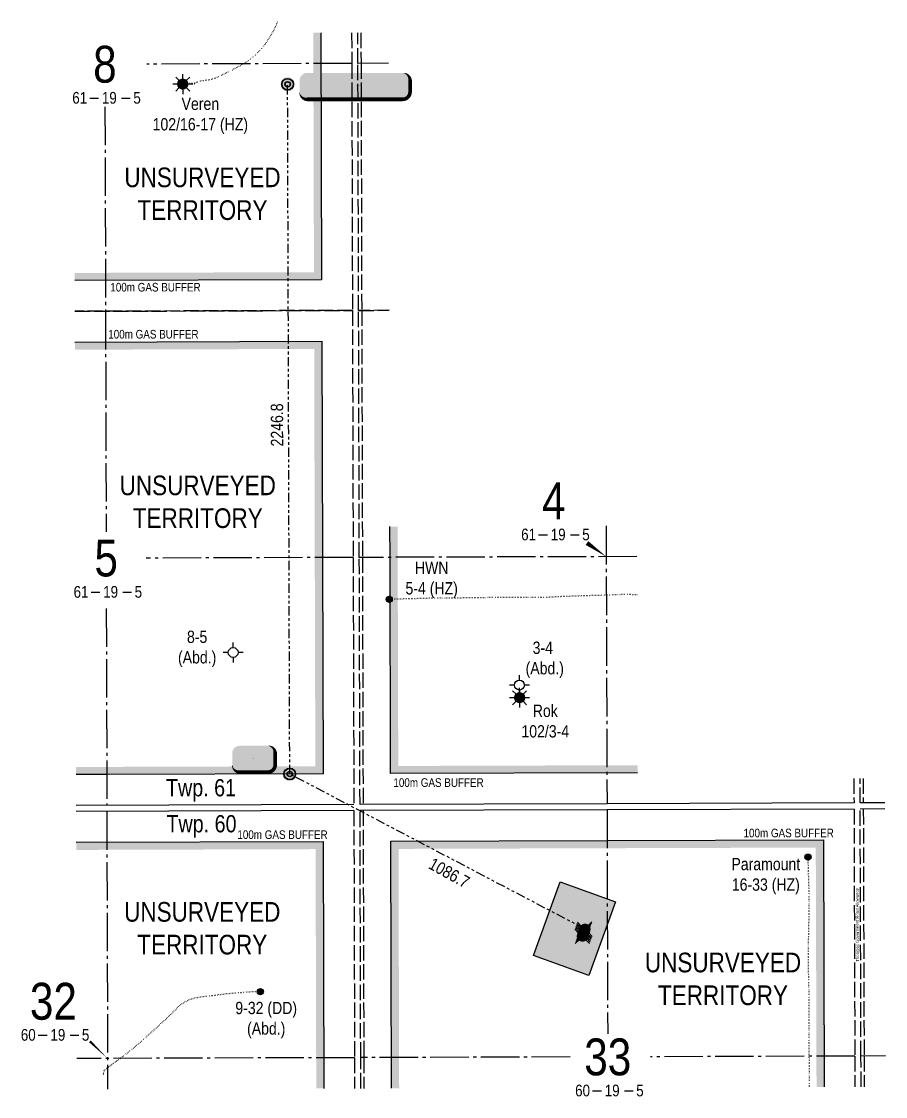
# Model space of a CAD drawing. Extents: x 498152 to 532124, y 6001603 to 6015154.
# Drawn here: x 506205 to 509018, y 6002885 to 6006385 of the extents above; entities that cross this region are included whole.
import ezdxf
from ezdxf.enums import TextEntityAlignment as Align

# ---------------------------------------------------------------- set-up
doc = ezdxf.new("R2018")
doc.units = 0
doc.header["$LTSCALE"] = 5
for name, pattern in [('foc-DOT', [1, 0.2, -0.8]), ('foc-DRILLPATH', [14.75, 6, -1.75, 1.75, -1.75, 1.75, -1.75]), ('foc-QUARTERLINE', [33, 25, -3, 2, -3]), ('foc-UNSURVEYED', [12.5, 10, -2.5])]:
    doc.linetypes.add(name, pattern=pattern)
for name, color, linetype in [('10', 1, 'Continuous'), ('9', 3, 'Continuous'), ('ABADATA-DRILL', 8, 'foc-DOT'), ('ABADATA-DRILL-T', 8, 'Continuous'), ('AS-TARGET-GAS', 182, 'Continuous'), ('AS-TARGET-GAS-H', 181, 'Continuous'), ('CG-NOTES', 7, 'Continuous'), ('D-TXT', 6, 'Continuous'), ('DRILL-T', 8, 'Continuous'), ('L-BD', 7, 'Continuous'), ('L-BD1', 253, 'Continuous'), ('L-MON', 1, 'Continuous'), ('L-ROAD-T', 7, 'Continuous'), ('L-SEC', 7, 'Continuous'), ('L-SECLBL', 7, 'Continuous'), ('L-SECQ', 8, 'foc-QUARTERLINE'), ('L-UNS-T', 3, 'Continuous'), ('L-USEC', 7, 'foc-UNSURVEYED'), ('P-PDRILLPATH', 12, 'foc-DRILLPATH'), ('P-PROPOSED', 10, 'Continuous'), ('P-PROPOSED-H', 21, 'Continuous')]:
    doc.layers.add(name, color=color, linetype=linetype)
doc.styles.add('80L', font='ARIALN.TTF', dxfattribs={"height": 10})
doc.styles.add('SIMPLEX', font='ARIALN.TTF')
doc.styles.get("Standard").update_dxf_attribs({"font": 'ARIALN.TTF'})

# ---------------------------------------------------------------- blocks, each defined once
blk = doc.blocks.new('L-SECLBL')
at = {"layer": '9', "color": 7}
for p, q in [((-5.08, -27.83), (-12.29, -27.83)), ((20.7, -27.83), (13.5, -27.83))]:
    blk.add_line(p, q, dxfattribs=at)
at = {"layer": '10', "color": 2, "style": 'SIMPLEX'}
blk.add_attdef('SEC', text='', height=30, dxfattribs=at).set_placement((0, 0), align=Align.MIDDLE)
at = {"layer": '10', "color": 5, "style": '80L'}
blk.add_attdef('TWP', text='', height=9.5, dxfattribs=at).set_placement((-14.43, -27.37), align=Align.MIDDLE_RIGHT)
blk.add_attdef('RGE', text='', height=9.5, dxfattribs=at).set_placement((3.62, -27.37), align=Align.MIDDLE_CENTER)
blk.add_attdef('MER', text='', height=9.5, dxfattribs=at).set_placement((23.17, -27.37), align=Align.MIDDLE_LEFT)
blk = doc.blocks.new('LABEL_ROAD_THEORETIC')
at = {"layer": 'L-ROAD-T', "style": '80L'}
blk.add_text('Theoretic Government Road Allowance', height=10, dxfattribs=at).set_placement((0, 0), align=Align.MIDDLE_CENTER)
blk = doc.blocks.new('plbh')
at = {"layer": 'L-MON'}
h = blk.add_hatch(color=255, dxfattribs=at)
h.dxf.hatch_style = 1
edge = h.paths.add_edge_path()
edge.add_arc((0, 0), 1.16, 0, 360)
h = blk.add_hatch(color=256, dxfattribs=at)
h.dxf.hatch_style = 1
h.paths.add_polyline_path([(-0.96, 0, 1), (0.96, 0, 1)])
h.paths.add_polyline_path([(0.91, 0, -1), (-0.91, 0, -1)], flags=16)
h.paths.add_polyline_path([(0.45, 0, -1), (-0.45, 0, -1)], flags=0)
h = blk.add_hatch(color=256, dxfattribs=at)
h.dxf.hatch_style = 1
h.paths.add_polyline_path([(-0.45, 0, 1), (0.45, 0, 1)])
h.paths.add_polyline_path([(0.4, 0, -1), (-0.4, 0, -1)], flags=16)
at = {"layer": 'L-MON', "color": 240}
for radius in [0.96, 0.91, 0.45, 0.4]:
    blk.add_circle((0, 0), radius, dxfattribs=at)
blk = doc.blocks.new('BH-Existing')
at = {"layer": 'ABADATA-DRILL-T'}
h = blk.add_hatch(color=256, dxfattribs=at)
h.dxf.hatch_style = 1
edge = h.paths.add_edge_path()
edge.add_arc((0, 0), 0.5, 0, 360)
blk.add_circle((0, 0), 0.5, dxfattribs=at)
blk = doc.blocks.new('GABD')
for p, q in [((-0.81, 0), (-1.62, 0)), ((0, 0.81), (0, 1.62)), ((1.62, 0), (0.81, 0)), ((0, -0.81), (0, -1.62))]:
    blk.add_line(p, q)
blk.add_circle((0, 0), 0.8)
blk = doc.blocks.new('GAS')
h = blk.add_hatch(color=255)
h.dxf.hatch_style = 1
edge = h.paths.add_edge_path()
edge.add_arc((0, 0), 0.9, 0, 360)
for p, q in [((-0.81, 0), (-1.62, 0)), ((-0.57, 0.57), (-1.14, 1.14)), ((0, 0.81), (0, 1.62)), ((0.57, 0.57), (1.14, 1.14)), ((1.62, 0), (0.81, 0)), ((-0.57, -0.57), (-1.14, -1.14)), ((0, -0.81), (0, -1.62)), ((1.14, -1.14), (0.57, -0.57))]:
    blk.add_line(p, q)
blk.add_circle((0, 0), 0.8)
blk = doc.blocks.new('*U60')
h = blk.add_hatch(color=255)
edge = h.paths.add_edge_path()
edge.add_line((-11.5, -11.5), (11.5, -11.5))
edge.add_arc((11.5, -5.5), 6, 270, 360)
edge.add_line((17.5, -5.5), (17.5, 4))
edge.add_arc((11.5, 4), 6, 0, 90)
edge.add_line((11.5, 10), (-11.5, 10))
edge.add_arc((-11.5, 4), 6, 90, 180)
edge.add_line((-17.5, 4), (-17.5, -5.5))
edge.add_arc((-11.5, -5.5), 6, 180, 270)
at = {"color": 14, "flags": 128}
blk.add_lwpolyline([(-11.5, -11.5, 3, 3, 0), (11.5, -11.5, 3, 3, 0.414214), (17.5, -5.5, 3, 3, 0), (17.5, 4, 3, 0, 0.414214), (11.5, 10, 0, 0, 0), (-11.5, 10, 0, 0, 0.414214), (-17.5, 4, 0, 0, 0), (-17.5, -5.5, 0, 3, 0.414214)], format="xyseb", close=True, dxfattribs=at)
at = {"color": 14, "lineweight": 30, "flags": 104}
blk.add_attdef('ENTER_TEXT', text='', height=10, dxfattribs=at).set_placement((0, 0), align=Align.MIDDLE_CENTER)
blk = doc.blocks.new('*U64')
h = blk.add_hatch(color=255)
edge = h.paths.add_edge_path()
edge.add_line((-39, -11.5), (39, -11.5))
edge.add_arc((39, -5.5), 6, 270, 360)
edge.add_line((45, -5.5), (45, 4))
edge.add_arc((39, 4), 6, 0, 90)
edge.add_line((39, 10), (-39, 10))
edge.add_arc((-39, 4), 6, 90, 180)
edge.add_line((-45, 4), (-45, -5.5))
edge.add_arc((-39, -5.5), 6, 180, 270)
at = {"color": 14, "flags": 128}
blk.add_lwpolyline([(-39, -11.5, 3, 3, 0), (39, -11.5, 3, 3, 0.414214), (45, -5.5, 3, 3, 0), (45, 4, 3, 0, 0.414214), (39, 10, 0, 0, 0), (-39, 10, 0, 0, 0.414214), (-45, 4, 0, 0, 0), (-45, -5.5, 0, 3, 0.414214)], format="xyseb", close=True, dxfattribs=at)
at = {"color": 14, "lineweight": 30, "flags": 104}
blk.add_attdef('ENTER_TEXT', text='', height=10, dxfattribs=at).set_placement((0, 0), align=Align.MIDDLE_CENTER)
blk = doc.blocks.new('WC')
at = {"layer": 'L-MON'}
h = blk.add_hatch(color=255, dxfattribs=at)
h.dxf.hatch_style = 1
edge = h.paths.add_edge_path()
edge.add_arc((0, 0), 0.9, 0, 360)
at = {"layer": 'L-MON', "color": 240, "flags": 128}
for points in [[(-0.62, 0.5), (-1.23, 1.12)], [(0.52, 0.61), (1.13, 1.21)], [(-1.18, -1.18), (-0.56, -0.57)], [(1.16, -1.18), (0.56, -0.57)]]:
    blk.add_lwpolyline(points, dxfattribs=at)
at = {"layer": 'L-MON', "color": 240}
for radius in [0.8, 0.373]:
    blk.add_circle((0, 0), radius, dxfattribs=at)

msp = doc.modelspace()

# ---------------------------------------------------------------- hatches: boundary and pattern name
at = {"layer": 'AS-TARGET-GAS-H'}
h = msp.add_hatch(color=256, dxfattribs=at)
h.dxf.hatch_style = 1
h.paths.add_polyline_path([(506378.536, 6005540.959), (506378.47, 6005565.945), (507157.412, 6005568.412), (507155.221, 6006347.665), (507180.207, 6006347.744), (507182.468, 6005543.505)])
h = msp.add_hatch(color=256, dxfattribs=at)
h.dxf.hatch_style = 1
h.paths.add_polyline_path([(506382.774, 6003932.48), (506382.708, 6003957.466), (506482.587, 6003957.783), (507161.935, 6003959.933), (507158.115, 6005318.55), (506379.129, 6005316.084), (506379.063, 6005341.07), (507183.031, 6005343.615), (507186.991, 6003935.026), (506482.666, 6003932.797)])
h = msp.add_hatch(color=256, dxfattribs=at)
h.dxf.hatch_style = 1
h.paths.add_polyline_path([(508211.129, 6003963.255), (507431.902, 6003960.788), (507429.711, 6004740.041), (507404.725, 6004739.962), (507406.986, 6003935.723), (508211.203, 6003938.269)])
h = msp.add_hatch(color=256, dxfattribs=at)
h.dxf.hatch_style = 1
h.paths.add_polyline_path([(506383.42, 6003687.499), (506383.354, 6003712.485), (507187.61, 6003715.031), (507189.871, 6002910.792), (507164.885, 6002910.713), (507162.694, 6003689.966)])
h = msp.add_hatch(color=256, dxfattribs=at)
h.dxf.hatch_style = 1
h.paths.add_polyline_path([(508793.788, 6002915.87), (508818.774, 6002915.949), (508816.228, 6003720.187), (508111.934, 6003717.957), (507407.605, 6003715.728), (507409.866, 6002911.489), (507434.852, 6002911.568), (507432.661, 6003690.821), (508112.013, 6003692.971), (508791.321, 6003695.122)])
at = {"layer": 'P-PROPOSED-H'}
h = msp.add_hatch(color=256, dxfattribs=at)
h.dxf.hatch_style = 1
h.paths.add_polyline_path([(507958.845, 6003583.722), (508139.216, 6003518.757), (508052.844, 6003278.919), (507872.473, 6003343.884)])

# ---------------------------------------------------------------- linework, layer by layer
at = {"layer": 'ABADATA-DRILL', "flags": 128}
for points in [[(506730.234, 6006180.726), (506730.234, 6006180.726), (506730.184, 6006180.596), (506730.175, 6006180.406), (506730.156, 6006180.146), (506730.007, 6006179.675), (506729.609, 6006178.824), (506729.441, 6006178.264), (506729.751, 6006178.125), (506730.141, 6006178.046), (506730.792, 6006177.967), (506731.172, 6006177.938), (506731.482, 6006177.899), (506732.072, 6006177.861), (506732.341, 6006178.132), (506732.27, 6006178.651), (506732.178, 6006179.161), (506731.997, 6006179.751), (506731.695, 6006180.32), (506731.404, 6006180.809), (506731.453, 6006181.159), (506731.573, 6006181.28), (506732.441, 6006181.742), (506734.15, 6006182.117), (506736.509, 6006182.553), (506739.268, 6006183.09), (506742.567, 6006183.469), (506743.647, 6006183.542), (506746.126, 6006183.749), (506749.496, 6006183.948), (506752.795, 6006184.087), (506756.055, 6006184.146), (506758.975, 6006184.063), (506761.446, 6006183.76), (506763.558, 6006183.116), (506765.07, 6006182.43), (506765.791, 6006181.802), (506766.193, 6006181.283), (506766.434, 6006180.913), (506766.455, 6006180.563), (506766.426, 6006180.223), (506766.426, 6006180.183), (506766.357, 6006179.853), (506766.377, 6006179.583), (506766.498, 6006179.414), (506766.568, 6006179.354), (506766.628, 6006179.314), (506766.748, 6006179.234), (506766.928, 6006179.215), (506767.108, 6006179.245), (506767.168, 6006179.255), (506767.358, 6006179.336), (506767.478, 6006179.366), (506767.558, 6006179.336), (506767.598, 6006179.326), (506767.708, 6006179.317), (506767.818, 6006179.397), (506767.878, 6006179.527), (506767.957, 6006179.617), (506767.967, 6006179.627), (506768.127, 6006179.728), (506768.297, 6006179.858), (506768.396, 6006180.039), (506768.436, 6006180.219), (506768.575, 6006180.469), (506768.754, 6006180.72), (506768.864, 6006180.85), (506769.113, 6006181.191), (506769.582, 6006181.632), (506769.722, 6006181.752), (506769.831, 6006181.853), (506769.601, 6006181.802), (506769.561, 6006181.812), (506769.341, 6006181.911), (506769.321, 6006181.921), (506768.961, 6006182.05), (506768.68, 6006182.179), (506768.56, 6006182.319), (506768.499, 6006182.489), (506768.499, 6006182.489), (506768.489, 6006182.709), (506768.588, 6006183.009), (506768.817, 6006183.43), (506769.096, 6006183.811), (506769.236, 6006183.951), (506769.325, 6006184.031), (506769.445, 6006184.141), (506769.844, 6006184.473), (506769.974, 6006184.553), (506770.523, 6006184.814), (506771.362, 6006185.207), (506771.702, 6006185.398), (506772.101, 6006185.659), (506772.38, 6006185.849), (506772.79, 6006186.12), (506773.409, 6006186.602), (506773.698, 6006186.853), (506773.907, 6006187.043), (506774.077, 6006187.154), (506774.407, 6006187.245), (506774.957, 6006187.296), (506775.446, 6006187.368), (506775.446, 6006187.368), (506775.966, 6006187.459), (506776.276, 6006187.51), (506776.506, 6006187.571), (506777.056, 6006187.692), (506777.575, 6006187.843), (506777.815, 6006187.944), (506777.995, 6006188.005), (506778.185, 6006188.075), (506778.854, 6006188.297), (506779.843, 6006188.59), (506782.241, 6006189.486), (506784.838, 6006190.563), (506785.947, 6006190.926), (506785.947, 6006190.926), (506786.227, 6006191.007), (506787.896, 6006191.401), (506790.075, 6006191.777), (506792.794, 6006192.104), (506795.993, 6006192.513), (506799.761, 6006193.123), (506804.139, 6006193.765), (506808.918, 6006194.408), (506814.026, 6006195.152), (506819.483, 6006196.136), (506825.319, 6006197.502), (506831.534, 6006199.339), (506837.968, 6006201.706), (506844.51, 6006204.584), (506857.623, 6006210.869), (506870.726, 6006217.234), (506883.2, 6006223.368), (506883.709, 6006223.629), (506885.447, 6006224.494), (506896.182, 6006229.943), (506908.225, 6006236.335), (506919.928, 6006242.767), (506931.031, 6006249.027), (506941.434, 6006255.525), (506946.244, 6006258.898), (506950.835, 6006262.44), (506950.935, 6006262.52), (506951.713, 6006263.162), (506955.355, 6006266.322), (506959.994, 6006270.355), (506964.813, 6006274.418), (506969.671, 6006278.771), (506974.658, 6006283.564), (506979.924, 6006288.788), (506985.299, 6006294.413), (506987.433, 6006296.739), (506988.031, 6006297.4), (506988.39, 6006297.801), (506994.221, 6006304.707), (506995.826, 6006306.801), (506997.191, 6006308.645), (506997.798, 6006309.497), (507001.175, 6006314.416), (507004.452, 6006319.344), (507007.629, 6006324.223), (507010.776, 6006329.152), (507013.942, 6006334.25), (507017.148, 6006339.439), (507020.214, 6006344.447), (507023.878, 6006350.677), (507027.181, 6006356.786), (507030.215, 6006363.034), (507033.007, 6006369.392), (507035.59, 6006375.929), (507037.961, 6006382.795), (507038.523, 6006384.57)], [(508209.47, 6004518.29), (508199.28, 6004518.325), (508189.519, 6004518.554), (508179.729, 6004518.763), (508160.289, 6004518.67), (508150.57, 6004518.349), (508140.901, 6004517.978), (508121.483, 6004517.245), (508102.015, 6004516.673), (508082.516, 6004516.14), (508063.109, 6004515.458), (508043.601, 6004514.735), (508024.092, 6004514.173), (508004.624, 6004513.58), (507985.176, 6004512.868), (507965.829, 6004512.146), (507946.301, 6004511.243), (507926.985, 6004510.121), (507907.488, 6004509.278), (507887.948, 6004509.095), (507868.438, 6004509.193), (507849.067, 6004509.28), (507829.577, 6004509.348), (507810.077, 6004509.325), (507790.637, 6004509.263), (507771.287, 6004509.201), (507751.828, 6004509.048), (507732.338, 6004508.796), (507712.939, 6004508.633), (507693.439, 6004508.441), (507674.2, 6004508.259), (507654.81, 6004507.986), (507635.352, 6004507.444), (507615.844, 6004506.831), (507596.435, 6004506.599), (507586.814, 6004506.688), (507577.044, 6004506.807), (507557.624, 6004506.854), (507538.114, 6004506.672), (507518.735, 6004506.269), (507499.257, 6004505.667), (507479.739, 6004505.114), (507460.25, 6004504.722), (507440.701, 6004504.249), (507421.483, 6004503.727), (507402.504, 6004503.246)], [(508770.661, 6002915.797), (508770.748, 6002922.693), (508770.878, 6002932.294), (508770.979, 6002941.884), (508770.999, 6002951.474), (508770.979, 6002961.044), (508770.94, 6002970.634), (508770.83, 6002980.194), (508770.701, 6002989.783), (508770.541, 6002999.373), (508770.361, 6003008.932), (508770.152, 6003018.502), (508769.902, 6003028.101), (508769.713, 6003037.67), (508769.613, 6003047.21), (508769.603, 6003056.83), (508769.674, 6003066.44), (508769.734, 6003076.051), (508769.824, 6003085.641), (508769.955, 6003095.262), (508770.065, 6003104.852), (508770.105, 6003114.442), (508770.065, 6003124.102), (508770.016, 6003133.672), (508769.986, 6003143.242), (508769.957, 6003152.742), (508769.917, 6003162.402), (508769.897, 6003171.982), (508769.878, 6003181.542), (508769.808, 6003191.151), (508769.698, 6003200.741), (508769.599, 6003210.391), (508769.469, 6003219.991), (508769.329, 6003229.64), (508769.159, 6003239.26), (508768.97, 6003248.839), (508768.72, 6003258.498), (508768.47, 6003268.148), (508768.23, 6003277.787), (508768.041, 6003287.397), (508767.991, 6003296.986), (508767.941, 6003306.596), (508767.852, 6003316.186), (508767.692, 6003325.726), (508767.572, 6003335.335), (508767.563, 6003344.935), (508767.623, 6003354.506), (508767.693, 6003364.136), (508767.764, 6003373.716), (508767.844, 6003383.276), (508767.985, 6003392.877), (508768.185, 6003402.467), (508768.375, 6003412.078), (508768.546, 6003421.549), (508768.746, 6003431.129), (508768.957, 6003440.72), (508769.157, 6003450.241), (508769.367, 6003459.891), (508769.518, 6003469.432), (508769.658, 6003479.102), (508769.798, 6003488.663), (508769.889, 6003498.273), (508769.919, 6003507.853), (508769.899, 6003517.463), (508769.88, 6003527.073), (508769.83, 6003536.683), (508769.7, 6003546.243), (508769.491, 6003555.762), (508769.271, 6003565.382), (508769.042, 6003574.951), (508768.782, 6003584.54), (508768.512, 6003594.129), (508768.213, 6003603.689), (508767.883, 6003613.288), (508767.534, 6003622.857), (508767.204, 6003632.466), (508766.884, 6003642.045), (508766.666, 6003647.954), (508766.057, 6003663.942)], [(506472.435, 6002956.228), (506472.205, 6002956.078), (506471.745, 6002956.196), (506471.324, 6002956.625), (506470.972, 6002957.244), (506470.77, 6002958.044), (506470.918, 6002958.854), (506471.115, 6002959.795), (506471.754, 6002960.487), (506472.802, 6002961.199), (506473.031, 6002961.62), (506473.231, 6002961.521), (506473.47, 6002961.821), (506473.588, 6002962.561), (506473.616, 6002963.171), (506473.815, 6002963.842), (506473.693, 6002964.512), (506473.29, 6002965.451), (506473.038, 6002966.42), (506473.605, 6002967.621), (506474.312, 6002968.543), (506474.741, 6002968.994), (506475.099, 6002969.865), (506475.376, 6002970.766), (506475.795, 6002971.227), (506475.885, 6002971.267), (506475.915, 6002971.258), (506475.915, 6002971.268), (506475.915, 6002971.318), (506475.915, 6002971.378), (506475.935, 6002971.478), (506475.964, 6002971.588), (506476.064, 6002971.738), (506476.233, 6002971.908), (506476.523, 6002972.189), (506476.882, 6002972.53), (506477.391, 6002972.961), (506477.96, 6002973.403), (506478.648, 6002973.895), (506479.497, 6002974.497), (506480.335, 6002975.109), (506481.243, 6002975.782), (506482.301, 6002976.594), (506483.299, 6002977.367), (506484.507, 6002978.27), (506485.625, 6002979.083), (506486.892, 6002979.986), (506488.07, 6002980.8), (506489.288, 6002981.623), (506490.666, 6002982.546), (506491.883, 6002983.38), (506493.231, 6002984.333), (506494.428, 6002985.226), (506495.766, 6002986.26), (506497.033, 6002987.263), (506498.56, 6002988.457), (506500.057, 6002989.571), (506501.844, 6002990.856), (506503.531, 6002992.05), (506503.91, 6002992.321), (506506.056, 6002993.837), (506507.882, 6002995.122), (506509.759, 6002996.457), (506511.885, 6002997.992), (506513.841, 6002999.418), (506516.087, 6003001.063), (506518.193, 6003002.569), (506520.598, 6003004.315), (506522.824, 6003005.951), (506525.359, 6003007.818), (506527.675, 6003009.554), (506530.299, 6003011.541), (506532.715, 6003013.377), (506535.189, 6003015.274), (506537.984, 6003017.431), (506540.828, 6003019.659), (506543.453, 6003021.706), (506546.447, 6003024.033), (506549.191, 6003026.201), (506552.015, 6003028.398), (506555.248, 6003030.917), (506558.212, 6003033.284), (506561.575, 6003035.993), (506564.658, 6003038.491), (506567.762, 6003041.03), (506570.905, 6003043.638), (506574.098, 6003046.306), (506577.71, 6003049.336), (506580.993, 6003052.144), (506584.295, 6003054.993), (506588.017, 6003058.213), (506591.419, 6003061.202), (506594.881, 6003064.251), (506598.812, 6003067.741), (506615.862, 6003082.716), (506638.769, 6003103.097), (506665.065, 6003127.316), (506690.721, 6003151.784), (506716.494, 6003177.192), (506723.956, 6003183.921), (506733.718, 6003190.807), (506745.212, 6003197.017), (506757.039, 6003202.009), (506768.81, 6003205.48), (506776.725, 6003207.05), (506788.94, 6003209.243), (506802.465, 6003210.978), (506816.712, 6003212.296), (506831.447, 6003214.024), (506847.212, 6003216.096), (506858.088, 6003217.565), (506873.463, 6003219.545), (506885.21, 6003220.766), (506952.656, 6003226.104), (506971.925, 6003226.544), (506982.967, 6003225.813)]]:
    msp.add_lwpolyline(points, dxfattribs=at)
at = {"layer": 'AS-TARGET-GAS', "flags": 128}
for points in [[(507180.207, 6006347.744), (507182.468, 6005543.505), (506378.536, 6005540.959)], [(506379.063, 6005341.07), (507183.031, 6005343.615), (507186.991, 6003935.026), (506482.666, 6003932.797), (506382.774, 6003932.48)], [(508211.203, 6003938.269), (507406.986, 6003935.723), (507405.006, 6004639.982), (507404.725, 6004739.971)], [(506383.354, 6003712.485), (507187.61, 6003715.031), (507189.871, 6002910.792)], [(507409.866, 6002911.489), (507407.605, 6003715.728), (508111.934, 6003717.957), (508816.228, 6003720.187), (508818.774, 6002915.949)]]:
    msp.add_lwpolyline(points, dxfattribs=at)
at = {"layer": 'L-SEC'}
for p, q in [((507287.217, 6003835.398), (506383.038, 6003832.536)), ((508111.558, 6003838.008), (507307.323, 6003835.462)), ((508915.792, 6003840.554), (508111.558, 6003838.008)), ((509015.737, 6003840.87), (508935.898, 6003840.618)), ((507287.273, 6003815.292), (506383.091, 6003812.43)), ((508111.618, 6003817.902), (507307.379, 6003815.356)), ((508915.856, 6003820.448), (508111.618, 6003817.902)), ((509015.8, 6003820.764), (508935.962, 6003820.512))]:
    msp.add_line(p, q, dxfattribs=at)
at = {"layer": 'L-SECLBL', "flags": 128}
for points in [[(508109.154, 6004642.247, 0, 14.992, 0), (508046.339, 6004686.573, 0, 0, 0)], [(506485.154, 6003008.507, 0, 7.996, 0), (506427.9, 6003064.207, 0, 0, 0)]]:
    msp.add_lwpolyline(points, format="xyseb", dxfattribs=at)
at = {"layer": 'L-SECQ'}
for p, q in [((507280.433, 6006248.116), (506613.277, 6006246.003)), ((507400.483, 6006248.496), (507300.538, 6006248.179)), ((506476.991, 6006106.51), (506478.744, 6005441.331)), ((506478.744, 6005441.331), (506480.635, 6004723.513)), ((508108.855, 6004742.191), (508111.558, 6003838.008)), ((507284.955, 6004639.637), (506610.565, 6004637.502)), ((508209.098, 6004642.563), (507305.061, 6004639.701)), ((506481.294, 6004473.651), (506482.982, 6003832.852)), ((506483.035, 6003812.746), (506485.418, 6002908.562)), ((508111.618, 6003817.902), (508113.798, 6003088.478)), ((507289.535, 6003011.053), (506385.21, 6003008.19)), ((507991.173, 6003013.274), (507309.641, 6003011.117)), ((508918.402, 6003016.21), (508253.55, 6003014.105)), ((509018.346, 6003016.526), (508938.508, 6003016.273))]:
    msp.add_line(p, q, dxfattribs=at)
at = {"layer": 'L-USEC'}
for p, q in [((507280.151, 6006348.06), (507280.433, 6006248.116)), ((507300.538, 6006248.179), (507300.257, 6006348.124)), ((507310.315, 6006348.156), (507310.596, 6006248.211)), ((507280.433, 6006248.116), (507282.694, 6005443.876)), ((507302.8, 6005443.94), (507300.538, 6006248.179)), ((507310.596, 6006248.211), (507312.857, 6005443.961)), ((506378.799, 6005441.015), (507282.694, 6005443.876)), ((507282.694, 6005443.876), (506378.799, 6005441.015)), ((507282.694, 6005443.876), (507284.955, 6004639.637)), ((507302.8, 6005443.94), (507402.744, 6005444.256)), ((507402.744, 6005444.256), (507302.8, 6005443.94)), ((507305.061, 6004639.701), (507302.8, 6005443.94)), ((507312.857, 6005443.961), (507315.119, 6004639.733)), ((507284.955, 6004639.637), (507287.217, 6003835.398)), ((507307.323, 6003835.462), (507305.061, 6004639.701)), ((507315.119, 6004639.733), (507317.38, 6003835.494)), ((508915.539, 6003920.392), (508915.792, 6003840.554)), ((508935.898, 6003840.618), (508935.645, 6003920.456)), ((508945.703, 6003920.488), (508945.955, 6003840.649)), ((507307.295, 6003845.519), (507307.284, 6003845.519)), ((507317.38, 6003835.494), (507317.38, 6003835.483)), ((507287.273, 6003815.292), (507289.535, 6003011.053)), ((507309.641, 6003011.117), (507307.379, 6003815.356)), ((507317.437, 6003815.377), (507319.698, 6003011.149)), ((508915.856, 6003820.448), (508918.402, 6003016.21)), ((508938.508, 6003016.273), (508935.962, 6003820.512)), ((508946.019, 6003820.543), (508948.565, 6003016.305)), ((507289.535, 6003011.053), (507289.816, 6002911.108)), ((507309.922, 6002911.172), (507309.641, 6003011.117)), ((507319.698, 6003011.149), (507319.979, 6002911.204)), ((508918.402, 6003016.21), (508918.718, 6002916.265)), ((508938.824, 6002916.329), (508938.508, 6003016.273)), ((508948.565, 6003016.305), (508948.882, 6002916.361))]:
    msp.add_line(p, q, dxfattribs=at)
at = {"layer": 'P-PDRILLPATH', "flags": 128}
for points in [[(507078.545, 6003934.683), (507071.549, 6006180.222)], [(508039.972, 6003429.665), (507078.545, 6003934.683)]]:
    msp.add_lwpolyline(points, dxfattribs=at)
at = {"layer": 'P-PROPOSED'}
msp.add_lwpolyline([(507958.711, 6003583.763), (508139.081, 6003518.798), (508052.709, 6003278.961), (507872.338, 6003343.925)], close=True, dxfattribs=at)

# ---------------------------------------------------------------- block references
at = {"layer": 'ABADATA-DRILL-T', "xscale": 19.99999999999987, "yscale": 19.99999999999987, "zscale": 19.99999999999987}
for p in [(507402.478, 6004503.249), (508766.057, 6003663.942), (506982.943, 6003225.862)]:
    msp.add_blockref('BH-Existing', p, dxfattribs=at)
at = {"layer": 'CG-NOTES'}
ref = msp.add_blockref('*U64', (507290.293, 6006177.148), dxfattribs=dict(at, xscale=3.997797559999977, yscale=3.997797559999977, zscale=3.997797559999977))
lines = msp.add_mtext('BOTTOM HOLE', dxfattribs={"layer": '0', "color": 14, "insert": (507290.293, 6006177.148), "char_height": 2.5, "attachment_point": 1})
ref.add_attrib('ENTER_TEXT', '', (507290.293, 6006177.148), dxfattribs={"flags": 104}).embed_mtext(lines)
ref = msp.add_blockref('*U60', (506961.114, 6003986.771), dxfattribs=dict(at, xscale=3.997797559999977, yscale=3.997797559999977, zscale=3.997797559999977))
lines = msp.add_mtext('HEEL', dxfattribs={"layer": '0', "color": 14, "insert": (506961.114, 6003986.771), "char_height": 2.5, "attachment_point": 1})
ref.add_attrib('ENTER_TEXT', '', (506961.114, 6003986.771), dxfattribs={"flags": 104}).embed_mtext(lines)
at = {"layer": 'DRILL-T', "linetype": 'Continuous', "xscale": 19.99999999999987, "yscale": 19.99999999999987, "zscale": 19.99999999999987}
for name, p in [('GAS', (506730.234, 6006180.726)), ('GABD', (506894.35, 6004330.264)), ('GABD', (507826.533, 6004224.081)), ('GAS', (507826.848, 6004183.137))]:
    msp.add_blockref(name, p, dxfattribs=at)
at = {"layer": 'L-BD1', "xscale": 0.99944939, "yscale": 0.99944939, "zscale": 0.99944939, "rotation": 90.16110963919294}
msp.add_blockref('LABEL_ROAD_THEORETIC', (508926.463, 6003443.412), dxfattribs=at)
at = {"layer": 'L-MON'}
for name, p, xscale, yscale, zscale in [('plbh', (507071.549, 6006180.222), 19.98898779999987, 19.98898779999987, 19.98898779999987), ('WC', (508038.305, 6003425.039), 19.98898779999992, 19.98898779999992, 19.98898779999992), ('WC', (508039.972, 6003429.665), 19.98898779999992, 19.98898779999992, 19.98898779999992), ('WC', (508031.637, 6003406.534), 19.98898779999992, 19.98898779999992, 19.98898779999992), ('WC', (508033.304, 6003411.16), 19.98898779999992, 19.98898779999992, 19.98898779999992), ('WC', (508034.971, 6003415.786), 19.98898779999992, 19.98898779999992, 19.98898779999992), ('WC', (508036.638, 6003420.413), 19.98898779999992, 19.98898779999992, 19.98898779999992)]:
    msp.add_blockref(name, p, dxfattribs=dict(at, xscale=xscale, yscale=yscale, zscale=zscale))
at = {"layer": 'L-MON', "linetype": 'Continuous', "xscale": 19.99999999999987, "yscale": 19.99999999999987, "zscale": 19.99999999999987}
msp.add_blockref('plbh', (507078.545, 6003934.683), dxfattribs=at)
at = {"layer": 'L-SECLBL', "xscale": 3.999999999999967, "yscale": 3.999999999999967, "zscale": 3.999999999999967}
for p, values in [((506476.625, 6006245.571), {'SEC': '8', 'TWP': '61', 'RGE': '19', 'MER': '5'}), ((507938.172, 6004823.921), {'SEC': '4', 'TWP': '61', 'RGE': '19', 'MER': '5'}), ((506480.863, 6004637.092), {'SEC': '5', 'TWP': '61', 'RGE': '19', 'MER': '5'}), ((506309.069, 6003194.819), {'SEC': '32', 'TWP': '60', 'RGE': '19', 'MER': '5'}), ((508114.021, 6003013.663), {'SEC': '33', 'TWP': '60', 'RGE': '19', 'MER': '5'})]:
    msp.add_blockref('L-SECLBL', p, dxfattribs=at).add_auto_attribs(values)

# ---------------------------------------------------------------- texts
at = {"layer": 'ABADATA-DRILL-T', "attachment_point": 1, "style": '80L'}
for s, width, gutter_width, insert, char_height in [('\\pxqc;8-5 \\P(Abd.)', 122.32442, 199.89, (506715.878, 6004401.277), 40), ('\\pxqc;Paramount\\P16-33 (HZ)', 224.02758, 199.78, (508516.657, 6003661.288), 39.97798), ('\\pxqc;9-32 (DD) (Abd.)', 248.99078, 199.78, (506877.399, 6003192.855), 39.97798)]:
    msp.add_mtext_dynamic_manual_height_columns(s, width=width, gutter_width=gutter_width, heights=[0], dxfattribs=dict(at, insert=insert, char_height=char_height))
at = {"layer": 'AS-TARGET-GAS', "char_height": 27.98458, "attachment_point": 1, "style": '80L'}
for insert in [(506494.428, 6005533.507), (506487.637, 6005380.4), (507416.052, 6003920.69), (506908.025, 6003751.157), (508556.139, 6003756.507)]:
    msp.add_mtext_dynamic_manual_height_columns('100m GAS BUFFER', width=350.35497, gutter_width=189.791, heights=[0], dxfattribs=dict(at, insert=insert))
at = {"layer": 'D-TXT', "color": 3, "char_height": 55.9692, "attachment_point": 1, "style": '80L'}
for s, insert in [('Twp. 61', (506675.629, 6003917.888)), ('Twp. 60', (506677.193, 6003800.645))]:
    msp.add_mtext_dynamic_manual_height_columns(s, width=405.13507, gutter_width=189.791, heights=[0], dxfattribs=dict(at, insert=insert))
at = {"layer": 'DRILL-T', "linetype": 'Continuous', "char_height": 40, "attachment_point": 1, "style": '80L'}
for s, width, gutter_width, insert in [('\\pxqc;Veren\\P102/16-17 (HZ)', 308.14293, 199.89, (506633.376, 6006136.649)), ('\\pxqc,t5;HWN\\P5-4 (HZ)', 193.52667, 199.89, (507443.905, 6004625.928)), ('\\pxqc;3-4\\P (Abd.)', 135.05956, 199.89, (507834.966, 6004365.618)), ('\\pxqc;Rok\\P102/3-4', 56.12813, 49.972, (507882.5, 6004160.234))]:
    msp.add_mtext_dynamic_manual_height_columns(s, width=width, gutter_width=gutter_width, heights=[0], dxfattribs=dict(at, insert=insert))
at = {"layer": 'L-BD', "style": '80L'}
for s, rotation, p in [('2246.8', 90.1785, (507037.026, 6005071.078)), ('1086.7', 331.0073, (507597.83, 6003612.718))]:
    msp.add_text(s, height=39.978, rotation=rotation, dxfattribs=at).set_placement(p, align=Align.MIDDLE)
at = {"layer": 'L-UNS-T', "color": 3, "char_height": 63.96476, "attachment_point": 5, "style": '80L'}
for insert in [(506794.39, 6005823.383), (506778.967, 6004820.496), (506793.684, 6003432.008), (508489.191, 6003267.15)]:
    msp.add_mtext_dynamic_manual_height_columns('\\pxqc;UNSURVEYED TERRITORY', width=505.09832, gutter_width=189.791, heights=[0], dxfattribs=dict(at, insert=insert))

doc.saveas('drawing.dxf')
